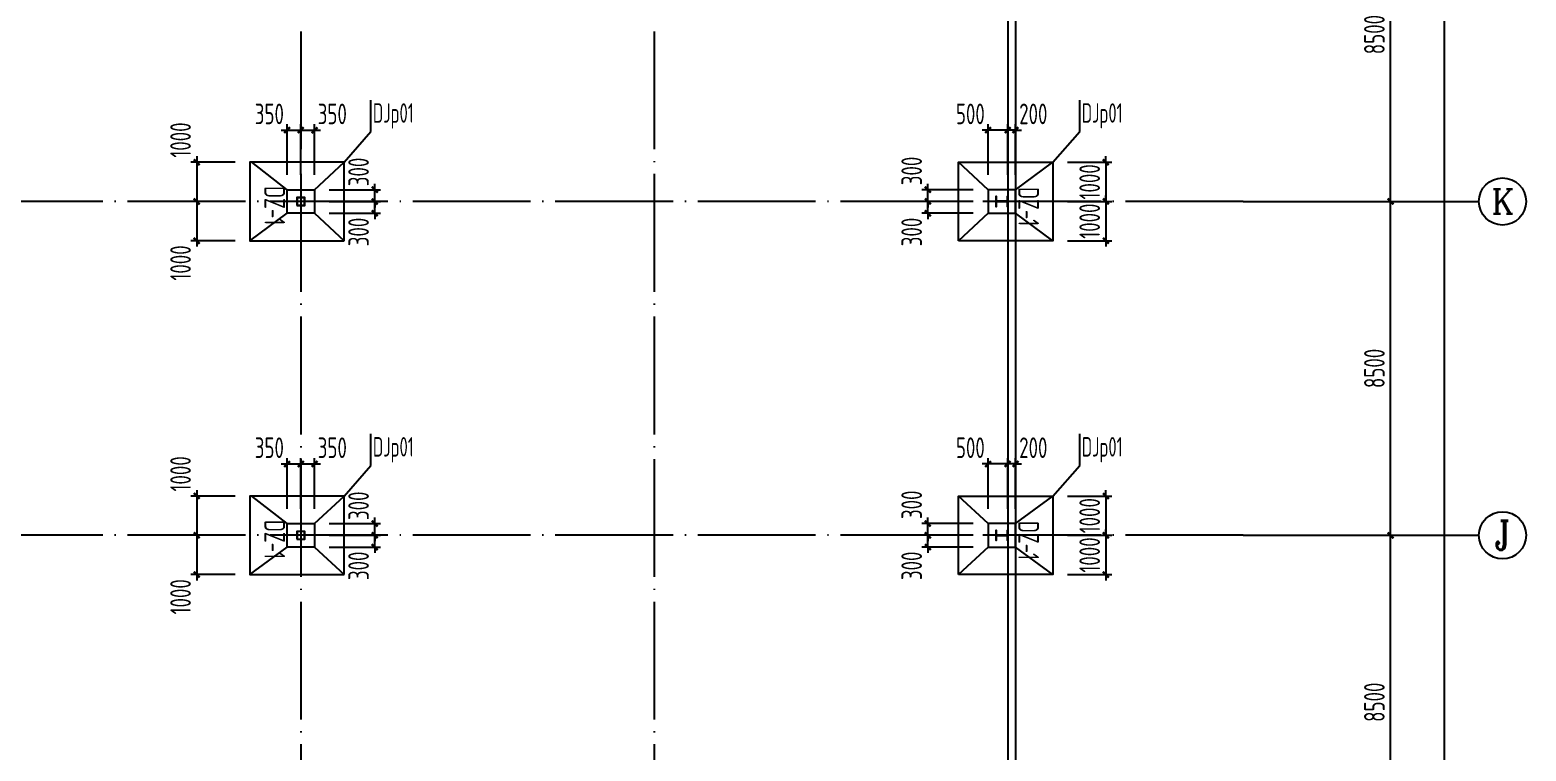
# Model space of a CAD drawing. Extents: x 753177 to 2169292, y -530934 to -273477.
# Drawn here: x 991895 to 1029993, y -423870 to -405508 of the extents above; entities that cross this region are included whole.
import ezdxf
from ezdxf.enums import TextEntityAlignment as Align

# ---------------------------------------------------------------- set-up
doc = ezdxf.new("R2010")
doc.units = 0
doc.header["$LTSCALE"] = 1500
doc.header["$MEASUREMENT"] = 0
doc.linetypes.add('DOTE', pattern=[2.42, 2, -0.2, 0.02, -0.2])
doc.layers.get('Defpoints').update_dxf_attribs({"color": 252})
for name, color, linetype in [('AXIS', 3, 'Continuous'), ('AXIS_TEXT', 7, 'Continuous'), ('BASE', 7, 'Continuous'), ('BASE_DIM', 3, 'Continuous'), ('BASE_NUM', 7, 'Continuous'), ('DIM', 3, 'Continuous'), ('M_Prof', 2, 'Continuous'), ('TEXT', 7, 'Continuous'), ('梁__实线', 140, 'Continuous')]:
    doc.layers.add(name, color=color, linetype=linetype)
doc.styles.add('_TCH_AXIS', font='COMPLEX', dxfattribs={"bigfont": 'GBCBIG'})
doc.styles.add('COMPLEX', font='COMPLEX')
doc.styles.add('H360', font='Tssdeng.shx', dxfattribs={"width": 0.65, "height": 360, "bigfont": 'tssdchn.shx'})
doc.styles.add('TSSD_Dimension', font='Tssdeng.shx', dxfattribs={"width": 0.7, "bigfont": 'hztxt.shx'})
doc.styles.add('TSSD_Label', font='Tssdeng.shx', dxfattribs={"width": 0.7, "bigfont": 'hztxt.shx'})
doc.dimstyles.new('TSSD_150_150', dxfattribs={"dimtxt": 525, "dimasz": 150, "dimexe": 150, "dimexo": 375, "dimgap": 150, "dimtad": 1, "dimdec": 0, "dimzin": 0, "dimdsep": 46, "dimtxsty": 'TSSD_Dimension', "dimblk": 'ARCHTICK', "dimblk1": 'ARCHTICK', "dimblk2": 'ARCHTICK', "dimcen": 0, "dimdle": 150, "dimclrt": 7, "dimadec": 0, "dimazin": 0, "dimtfac": 1, "dimtdec": 0, "dimtix": 1, "dimtmove": 2, "dimatfit": 3, "dimfxl": 0, "dimtolj": 1, "dimtzin": 0, "dimarcsym": 0})

# ---------------------------------------------------------------- blocks, each defined once
blk = doc.blocks.new('_ArchTick')
at = {"color": 0, "linetype": 'ByBlock', "const_width": 0.4}
blk.add_lwpolyline([(-0.5, -0.5), (0.5, 0.5)], dxfattribs=at)
blk = doc.blocks.new('*D42')
at = {"layer": 'AXIS', "color": 0, "lineweight": -2, "transparency": 16777216}
for p, q in [((639125, 117720), (639125, 126520)), ((635750, 126370), (639275, 126370)), ((635750, 117870), (639275, 117870))]:
    blk.add_line(p, q, dxfattribs=at)
at = {"layer": 'Defpoints', "color": 0, "transparency": 16777216}
for p in [(635375, 126370), (639125, 126370), (635375, 117870)]:
    blk.add_point(p, dxfattribs=at)
at = {"layer": 'AXIS', "color": 0, "lineweight": -2, "transparency": 16777216, "xscale": 150, "yscale": 150, "zscale": 150}
for p, rotation in [((639125, 126370), 90), ((639125, 117870), 270)]:
    blk.add_blockref('_ArchTick', p, dxfattribs=dict(at, rotation=rotation))
at = {"layer": 'AXIS', "color": 7, "transparency": 16777216, "insert": (638713, 122120), "char_height": 525, "attachment_point": 5, "rotation": 90, "style": 'TSSD_Dimension'}
blk.add_mtext('\\A1;8500', dxfattribs=at)
blk = doc.blocks.new('*D43')
at = {"layer": 'AXIS', "color": 0, "lineweight": -2, "transparency": 16777216}
for p, q in [((635750, 134870), (639275, 134870)), ((639125, 126220), (639125, 135020)), ((635750, 126370), (639275, 126370))]:
    blk.add_line(p, q, dxfattribs=at)
at = {"layer": 'Defpoints', "color": 0, "transparency": 16777216}
for p in [(635375, 134870), (639125, 134870), (635375, 126370)]:
    blk.add_point(p, dxfattribs=at)
at = {"layer": 'AXIS', "color": 0, "lineweight": -2, "transparency": 16777216, "xscale": 150, "yscale": 150, "zscale": 150}
for p, rotation in [((639125, 134870), 90), ((639125, 126370), 270)]:
    blk.add_blockref('_ArchTick', p, dxfattribs=dict(at, rotation=rotation))
at = {"layer": 'AXIS', "color": 7, "transparency": 16777216, "insert": (638713, 130620), "char_height": 525, "attachment_point": 5, "rotation": 90, "style": 'TSSD_Dimension'}
blk.add_mtext('\\A1;8500', dxfattribs=at)
blk = doc.blocks.new('*D44')
at = {"layer": 'AXIS', "color": 0, "lineweight": -2, "transparency": 16777216}
for p, q in [((635750, 143370), (639275, 143370)), ((639125, 134720), (639125, 143520)), ((635750, 134870), (639275, 134870))]:
    blk.add_line(p, q, dxfattribs=at)
at = {"layer": 'Defpoints', "color": 0, "transparency": 16777216}
for p in [(635375, 143370), (639125, 143370), (635375, 134870)]:
    blk.add_point(p, dxfattribs=at)
at = {"layer": 'AXIS', "color": 0, "lineweight": -2, "transparency": 16777216, "xscale": 150, "yscale": 150, "zscale": 150}
for p, rotation in [((639125, 143370), 90), ((639125, 134870), 270)]:
    blk.add_blockref('_ArchTick', p, dxfattribs=dict(at, rotation=rotation))
at = {"layer": 'AXIS', "color": 7, "transparency": 16777216, "insert": (638713, 139120), "char_height": 525, "attachment_point": 5, "rotation": 90, "style": 'TSSD_Dimension'}
blk.add_mtext('\\A1;8500', dxfattribs=at)
blk = doc.blocks.new('_AXISO')
blk.add_circle((0, 0), 0.5)
at = {"layer": 'AXIS_TEXT', "style": 'COMPLEX', "width": 1.041667}
blk.add_attdef('A', text='', height=0.56, dxfattribs=at).set_placement((-0.25, -0.28), (0.25, -0.28), align=Align.FIT)
blk = doc.blocks.new('*D68')
at = {"layer": 'Defpoints', "color": 0, "transparency": 16777216}
for p in [(634228, 168870), (640501, 168870), (634228, 58370)]:
    blk.add_point(p, dxfattribs=at)
at = {"layer": 'DIM', "color": 0, "lineweight": -2, "transparency": 16777216}
for p, q in [((634603, 168870), (640651, 168870)), ((640501, 58220), (640501, 169020)), ((634603, 58370), (640651, 58370))]:
    blk.add_line(p, q, dxfattribs=at)
at = {"layer": 'DIM', "color": 0, "lineweight": -2, "transparency": 16777216, "xscale": 150, "yscale": 150, "zscale": 150}
for p, rotation in [((640501, 168870), 90), ((640501, 58370), 270)]:
    blk.add_blockref('_ArchTick', p, dxfattribs=dict(at, rotation=rotation))
at = {"layer": 'DIM', "color": 7, "transparency": 16777216, "insert": (640088, 113620), "char_height": 525, "attachment_point": 5, "rotation": 90, "style": 'TSSD_Dimension'}
blk.add_mtext('\\A1;110500', dxfattribs=at)
blk = doc.blocks.new('A$C01EB0BB3')
at = {"layer": 'M_Prof'}
for points in [[(17900, 76400), (18100, 76400), (18100, 76600), (17900, 76600)], [(17906, 76406), (18094, 76406), (18094, 76594), (17906, 76594)], [(36000, 76375), (36000, 76625), (35988, 76625), (35988, 76504), (35712, 76504), (35712, 76625), (35700, 76625), (35700, 76375), (35712, 76375), (35712, 76496), (35988, 76496), (35988, 76375)], [(17900, 67900), (18100, 67900), (18100, 68100), (17900, 68100)], [(17906, 67906), (18094, 67906), (18094, 68094), (17906, 68094)], [(36000, 67875), (36000, 68125), (35988, 68125), (35988, 68004), (35712, 68004), (35712, 68125), (35700, 68125), (35700, 67875), (35712, 67875), (35712, 67996), (35988, 67996), (35988, 67875)]]:
    blk.add_lwpolyline(points, close=True, dxfattribs=at)
blk = doc.blocks.new('*D152')
at = {"layer": 'BASE_DIM', "color": 0, "lineweight": -2, "transparency": 16777216}
for p, q in [((1019293, -408876), (1019293, -408726)), ((1018318, -408876), (1019443, -408876)), ((1019293, -408876), (1019293, -409876)), ((1018318, -409876), (1019443, -409876)), ((1019293, -409876), (1019293, -410026))]:
    blk.add_line(p, q, dxfattribs=at)
at = {"layer": 'Defpoints', "color": 0, "transparency": 16777216}
for p in [(1017943, -408876), (1017943, -409876), (1019293, -409876)]:
    blk.add_point(p, dxfattribs=at)
at = {"layer": 'BASE_DIM', "color": 0, "lineweight": -2, "transparency": 16777216, "xscale": 150, "yscale": 150, "zscale": 150}
for p, rotation in [((1019293, -408876), 270), ((1019293, -409876), 90)]:
    blk.add_blockref('_ArchTick', p, dxfattribs=dict(at, rotation=rotation))
at = {"layer": 'BASE_DIM', "color": 7, "transparency": 16777216, "insert": (1018881, -409376), "char_height": 525, "attachment_point": 5, "rotation": 90, "style": 'TSSD_Dimension'}
blk.add_mtext('\\A1;1000', dxfattribs=at)
blk = doc.blocks.new('*D153')
at = {"layer": 'BASE_DIM', "color": 0, "lineweight": -2, "transparency": 16777216}
for p, q in [((1018318, -409876), (1019443, -409876)), ((1019293, -409876), (1019293, -409726)), ((1019293, -409876), (1019293, -410876)), ((1018318, -410876), (1019443, -410876)), ((1019293, -410876), (1019293, -411026))]:
    blk.add_line(p, q, dxfattribs=at)
at = {"layer": 'Defpoints', "color": 0, "transparency": 16777216}
for p in [(1017943, -409876), (1017943, -410876), (1019293, -410876)]:
    blk.add_point(p, dxfattribs=at)
at = {"layer": 'BASE_DIM', "color": 0, "lineweight": -2, "transparency": 16777216, "xscale": 150, "yscale": 150, "zscale": 150}
for p, rotation in [((1019293, -409876), 270), ((1019293, -410876), 90)]:
    blk.add_blockref('_ArchTick', p, dxfattribs=dict(at, rotation=rotation))
at = {"layer": 'BASE_DIM', "color": 7, "transparency": 16777216, "insert": (1018881, -410376), "char_height": 525, "attachment_point": 5, "rotation": 90, "style": 'TSSD_Dimension'}
blk.add_mtext('\\A1;1000', dxfattribs=at)
blk = doc.blocks.new('*D154')
at = {"layer": 'Defpoints', "color": 0, "transparency": 16777216}
for p in [(1016793, -408059), (1016793, -409576), (1016993, -409576)]:
    blk.add_point(p, dxfattribs=at)
at = {"layer": 'DIM', "color": 0, "lineweight": -2, "transparency": 16777216}
for p, q in [((1016793, -409201), (1016793, -407909)), ((1016993, -409201), (1016993, -407909)), ((1016793, -408059), (1016643, -408059)), ((1016993, -408059), (1016793, -408059)), ((1016993, -408059), (1017143, -408059))]:
    blk.add_line(p, q, dxfattribs=at)
at = {"layer": 'DIM', "color": 0, "lineweight": -2, "transparency": 16777216, "xscale": 150, "yscale": 150, "zscale": 150}
blk.add_blockref('_ArchTick', (1016793, -408059), dxfattribs=at)
at = {"layer": 'DIM', "color": 0, "lineweight": -2, "transparency": 16777216, "xscale": 150, "yscale": 150, "zscale": 150, "rotation": 180}
blk.add_blockref('_ArchTick', (1016993, -408059), dxfattribs=at)
at = {"layer": 'DIM', "color": 7, "transparency": 16777216, "insert": (1017445, -407646), "char_height": 525, "attachment_point": 5, "style": 'TSSD_Dimension'}
blk.add_mtext('\\A1;200', dxfattribs=at)
blk = doc.blocks.new('*D155')
at = {"layer": 'Defpoints', "color": 0, "transparency": 16777216}
for p in [(1016293, -408059), (1016293, -409576), (1016793, -409576)]:
    blk.add_point(p, dxfattribs=at)
at = {"layer": 'DIM', "color": 0, "lineweight": -2, "transparency": 16777216}
for p, q in [((1016293, -409201), (1016293, -407909)), ((1016793, -409201), (1016793, -407909)), ((1016943, -408059), (1016143, -408059))]:
    blk.add_line(p, q, dxfattribs=at)
at = {"layer": 'DIM', "color": 0, "lineweight": -2, "transparency": 16777216, "xscale": 150, "yscale": 150, "zscale": 150, "rotation": 180}
blk.add_blockref('_ArchTick', (1016293, -408059), dxfattribs=at)
at = {"layer": 'DIM', "color": 0, "lineweight": -2, "transparency": 16777216, "xscale": 150, "yscale": 150, "zscale": 150}
blk.add_blockref('_ArchTick', (1016793, -408059), dxfattribs=at)
at = {"layer": 'DIM', "color": 7, "transparency": 16777216, "insert": (1015842, -407646), "char_height": 525, "attachment_point": 5, "style": 'TSSD_Dimension'}
blk.add_mtext('\\A1;500', dxfattribs=at)
blk = doc.blocks.new('*D156')
at = {"layer": 'Defpoints', "color": 0, "transparency": 16777216}
for p in [(1014760, -409876), (1016293, -409876), (1016293, -410176)]:
    blk.add_point(p, dxfattribs=at)
at = {"layer": 'DIM', "color": 0, "lineweight": -2, "transparency": 16777216}
for p, q in [((1015918, -409876), (1014610, -409876)), ((1014760, -409876), (1014760, -409726)), ((1014760, -410176), (1014760, -409876)), ((1015918, -410176), (1014610, -410176)), ((1014760, -410176), (1014760, -410326))]:
    blk.add_line(p, q, dxfattribs=at)
at = {"layer": 'DIM', "color": 0, "lineweight": -2, "transparency": 16777216, "xscale": 150, "yscale": 150, "zscale": 150}
for p, rotation in [((1014760, -409876), 270), ((1014760, -410176), 90)]:
    blk.add_blockref('_ArchTick', p, dxfattribs=dict(at, rotation=rotation))
at = {"layer": 'DIM', "color": 7, "transparency": 16777216, "insert": (1014348, -410653), "char_height": 525, "attachment_point": 5, "rotation": 90, "style": 'TSSD_Dimension'}
blk.add_mtext('\\A1;300', dxfattribs=at)
blk = doc.blocks.new('*D157')
at = {"layer": 'Defpoints', "color": 0, "transparency": 16777216}
for p in [(1014760, -409576), (1016293, -409576), (1016293, -409876)]:
    blk.add_point(p, dxfattribs=at)
at = {"layer": 'DIM', "color": 0, "lineweight": -2, "transparency": 16777216}
for p, q in [((1014760, -409576), (1014760, -409426)), ((1015918, -409576), (1014610, -409576)), ((1015918, -409876), (1014610, -409876)), ((1014760, -409876), (1014760, -409576)), ((1014760, -409876), (1014760, -410026))]:
    blk.add_line(p, q, dxfattribs=at)
at = {"layer": 'DIM', "color": 0, "lineweight": -2, "transparency": 16777216, "xscale": 150, "yscale": 150, "zscale": 150}
for p, rotation in [((1014760, -409576), 270), ((1014760, -409876), 90)]:
    blk.add_blockref('_ArchTick', p, dxfattribs=dict(at, rotation=rotation))
at = {"layer": 'DIM', "color": 7, "transparency": 16777216, "insert": (1014348, -409099), "char_height": 525, "attachment_point": 5, "rotation": 90, "style": 'TSSD_Dimension'}
blk.add_mtext('\\A1;300', dxfattribs=at)
blk = doc.blocks.new('*D164')
at = {"layer": 'BASE_DIM', "color": 0, "lineweight": -2, "transparency": 16777216}
for p, q in [((1018318, -417376), (1019443, -417376)), ((1019293, -417376), (1019293, -417226)), ((1019293, -417376), (1019293, -418376)), ((1018318, -418376), (1019443, -418376)), ((1019293, -418376), (1019293, -418526))]:
    blk.add_line(p, q, dxfattribs=at)
at = {"layer": 'Defpoints', "color": 0, "transparency": 16777216}
for p in [(1017943, -417376), (1017943, -418376), (1019293, -418376)]:
    blk.add_point(p, dxfattribs=at)
at = {"layer": 'BASE_DIM', "color": 0, "lineweight": -2, "transparency": 16777216, "xscale": 150, "yscale": 150, "zscale": 150}
for p, rotation in [((1019293, -417376), 270), ((1019293, -418376), 90)]:
    blk.add_blockref('_ArchTick', p, dxfattribs=dict(at, rotation=rotation))
at = {"layer": 'BASE_DIM', "color": 7, "transparency": 16777216, "insert": (1018881, -417876), "char_height": 525, "attachment_point": 5, "rotation": 90, "style": 'TSSD_Dimension'}
blk.add_mtext('\\A1;1000', dxfattribs=at)
blk = doc.blocks.new('*D165')
at = {"layer": 'BASE_DIM', "color": 0, "lineweight": -2, "transparency": 16777216}
for p, q in [((1019293, -418376), (1019293, -418226)), ((1018318, -418376), (1019443, -418376)), ((1019293, -418376), (1019293, -419376)), ((1018318, -419376), (1019443, -419376)), ((1019293, -419376), (1019293, -419526))]:
    blk.add_line(p, q, dxfattribs=at)
at = {"layer": 'Defpoints', "color": 0, "transparency": 16777216}
for p in [(1017943, -418376), (1017943, -419376), (1019293, -419376)]:
    blk.add_point(p, dxfattribs=at)
at = {"layer": 'BASE_DIM', "color": 0, "lineweight": -2, "transparency": 16777216, "xscale": 150, "yscale": 150, "zscale": 150}
for p, rotation in [((1019293, -418376), 270), ((1019293, -419376), 90)]:
    blk.add_blockref('_ArchTick', p, dxfattribs=dict(at, rotation=rotation))
at = {"layer": 'BASE_DIM', "color": 7, "transparency": 16777216, "insert": (1018881, -418876), "char_height": 525, "attachment_point": 5, "rotation": 90, "style": 'TSSD_Dimension'}
blk.add_mtext('\\A1;1000', dxfattribs=at)
blk = doc.blocks.new('*D166')
at = {"layer": 'Defpoints', "color": 0, "transparency": 16777216}
for p in [(1016793, -416559), (1016793, -418076), (1016993, -418076)]:
    blk.add_point(p, dxfattribs=at)
at = {"layer": 'DIM', "color": 0, "lineweight": -2, "transparency": 16777216}
for p, q in [((1016793, -417701), (1016793, -416409)), ((1016993, -417701), (1016993, -416409)), ((1016793, -416559), (1016643, -416559)), ((1016993, -416559), (1016793, -416559)), ((1016993, -416559), (1017143, -416559))]:
    blk.add_line(p, q, dxfattribs=at)
at = {"layer": 'DIM', "color": 0, "lineweight": -2, "transparency": 16777216, "xscale": 150, "yscale": 150, "zscale": 150}
blk.add_blockref('_ArchTick', (1016793, -416559), dxfattribs=at)
at = {"layer": 'DIM', "color": 0, "lineweight": -2, "transparency": 16777216, "xscale": 150, "yscale": 150, "zscale": 150, "rotation": 180}
blk.add_blockref('_ArchTick', (1016993, -416559), dxfattribs=at)
at = {"layer": 'DIM', "color": 7, "transparency": 16777216, "insert": (1017445, -416146), "char_height": 525, "attachment_point": 5, "style": 'TSSD_Dimension'}
blk.add_mtext('\\A1;200', dxfattribs=at)
blk = doc.blocks.new('*D167')
at = {"layer": 'Defpoints', "color": 0, "transparency": 16777216}
for p in [(1016293, -416559), (1016293, -418076), (1016793, -418076)]:
    blk.add_point(p, dxfattribs=at)
at = {"layer": 'DIM', "color": 0, "lineweight": -2, "transparency": 16777216}
for p, q in [((1016293, -417701), (1016293, -416409)), ((1016793, -417701), (1016793, -416409)), ((1016943, -416559), (1016143, -416559))]:
    blk.add_line(p, q, dxfattribs=at)
at = {"layer": 'DIM', "color": 0, "lineweight": -2, "transparency": 16777216, "xscale": 150, "yscale": 150, "zscale": 150, "rotation": 180}
blk.add_blockref('_ArchTick', (1016293, -416559), dxfattribs=at)
at = {"layer": 'DIM', "color": 0, "lineweight": -2, "transparency": 16777216, "xscale": 150, "yscale": 150, "zscale": 150}
blk.add_blockref('_ArchTick', (1016793, -416559), dxfattribs=at)
at = {"layer": 'DIM', "color": 7, "transparency": 16777216, "insert": (1015842, -416146), "char_height": 525, "attachment_point": 5, "style": 'TSSD_Dimension'}
blk.add_mtext('\\A1;500', dxfattribs=at)
blk = doc.blocks.new('*D168')
at = {"layer": 'Defpoints', "color": 0, "transparency": 16777216}
for p in [(1014760, -418376), (1016293, -418376), (1016293, -418676)]:
    blk.add_point(p, dxfattribs=at)
at = {"layer": 'DIM', "color": 0, "lineweight": -2, "transparency": 16777216}
for p, q in [((1014760, -418376), (1014760, -418226)), ((1015918, -418376), (1014610, -418376)), ((1015918, -418676), (1014610, -418676)), ((1014760, -418676), (1014760, -418376)), ((1014760, -418676), (1014760, -418826))]:
    blk.add_line(p, q, dxfattribs=at)
at = {"layer": 'DIM', "color": 0, "lineweight": -2, "transparency": 16777216, "xscale": 150, "yscale": 150, "zscale": 150}
for p, rotation in [((1014760, -418376), 270), ((1014760, -418676), 90)]:
    blk.add_blockref('_ArchTick', p, dxfattribs=dict(at, rotation=rotation))
at = {"layer": 'DIM', "color": 7, "transparency": 16777216, "insert": (1014348, -419153), "char_height": 525, "attachment_point": 5, "rotation": 90, "style": 'TSSD_Dimension'}
blk.add_mtext('\\A1;300', dxfattribs=at)
blk = doc.blocks.new('*D169')
at = {"layer": 'Defpoints', "color": 0, "transparency": 16777216}
for p in [(1014760, -418076), (1016293, -418076), (1016293, -418376)]:
    blk.add_point(p, dxfattribs=at)
at = {"layer": 'DIM', "color": 0, "lineweight": -2, "transparency": 16777216}
for p, q in [((1014760, -418076), (1014760, -417926)), ((1015918, -418076), (1014610, -418076)), ((1014760, -418376), (1014760, -418076)), ((1015918, -418376), (1014610, -418376)), ((1014760, -418376), (1014760, -418526))]:
    blk.add_line(p, q, dxfattribs=at)
at = {"layer": 'DIM', "color": 0, "lineweight": -2, "transparency": 16777216, "xscale": 150, "yscale": 150, "zscale": 150}
for p, rotation in [((1014760, -418076), 270), ((1014760, -418376), 90)]:
    blk.add_blockref('_ArchTick', p, dxfattribs=dict(at, rotation=rotation))
at = {"layer": 'DIM', "color": 7, "transparency": 16777216, "insert": (1014348, -417599), "char_height": 525, "attachment_point": 5, "rotation": 90, "style": 'TSSD_Dimension'}
blk.add_mtext('\\A1;300', dxfattribs=at)
blk = doc.blocks.new('*D369')
at = {"layer": 'BASE_DIM', "color": 0, "lineweight": -2, "transparency": 16777216}
for p, q in [((997118, -417376), (995993, -417376)), ((996143, -417226), (996143, -418526)), ((997118, -418376), (995993, -418376))]:
    blk.add_line(p, q, dxfattribs=at)
at = {"layer": 'Defpoints', "color": 0, "transparency": 16777216}
for p in [(997493, -417376), (996143, -418376), (997493, -418376)]:
    blk.add_point(p, dxfattribs=at)
at = {"layer": 'BASE_DIM', "color": 0, "lineweight": -2, "transparency": 16777216, "xscale": 150, "yscale": 150, "zscale": 150}
for p, rotation in [((996143, -417376), 90), ((996143, -418376), 270)]:
    blk.add_blockref('_ArchTick', p, dxfattribs=dict(at, rotation=rotation))
at = {"layer": 'BASE_DIM', "color": 7, "transparency": 16777216, "insert": (995731, -416811), "char_height": 525, "attachment_point": 5, "rotation": 90, "style": 'TSSD_Dimension'}
blk.add_mtext('\\A1;1000', dxfattribs=at)
blk = doc.blocks.new('*D370')
at = {"layer": 'BASE_DIM', "color": 0, "lineweight": -2, "transparency": 16777216}
for p, q in [((996143, -418226), (996143, -419526)), ((997118, -418376), (995993, -418376)), ((997118, -419376), (995993, -419376))]:
    blk.add_line(p, q, dxfattribs=at)
at = {"layer": 'Defpoints', "color": 0, "transparency": 16777216}
for p in [(997493, -418376), (996143, -419376), (997493, -419376)]:
    blk.add_point(p, dxfattribs=at)
at = {"layer": 'BASE_DIM', "color": 0, "lineweight": -2, "transparency": 16777216, "xscale": 150, "yscale": 150, "zscale": 150}
for p, rotation in [((996143, -418376), 90), ((996143, -419376), 270)]:
    blk.add_blockref('_ArchTick', p, dxfattribs=dict(at, rotation=rotation))
at = {"layer": 'BASE_DIM', "color": 7, "transparency": 16777216, "insert": (995731, -419941), "char_height": 525, "attachment_point": 5, "rotation": 90, "style": 'TSSD_Dimension'}
blk.add_mtext('\\A1;1000', dxfattribs=at)
blk = doc.blocks.new('*D371')
at = {"layer": 'Defpoints', "color": 0, "transparency": 16777216}
for p in [(998793, -416559), (998443, -418076), (998793, -418076)]:
    blk.add_point(p, dxfattribs=at)
at = {"layer": 'DIM', "color": 0, "lineweight": -2, "transparency": 16777216}
for p, q in [((998443, -417701), (998443, -416409)), ((998793, -417701), (998793, -416409)), ((998293, -416559), (998943, -416559))]:
    blk.add_line(p, q, dxfattribs=at)
at = {"layer": 'DIM', "color": 0, "lineweight": -2, "transparency": 16777216, "xscale": 150, "yscale": 150, "zscale": 150, "rotation": 180}
blk.add_blockref('_ArchTick', (998443, -416559), dxfattribs=at)
at = {"layer": 'DIM', "color": 0, "lineweight": -2, "transparency": 16777216, "xscale": 150, "yscale": 150, "zscale": 150}
blk.add_blockref('_ArchTick', (998793, -416559), dxfattribs=at)
at = {"layer": 'DIM', "color": 7, "transparency": 16777216, "insert": (997992, -416146), "char_height": 525, "attachment_point": 5, "style": 'TSSD_Dimension'}
blk.add_mtext('\\A1;350', dxfattribs=at)
blk = doc.blocks.new('*D372')
at = {"layer": 'Defpoints', "color": 0, "transparency": 16777216}
for p in [(999143, -416559), (998793, -418076), (999143, -418076)]:
    blk.add_point(p, dxfattribs=at)
at = {"layer": 'DIM', "color": 0, "lineweight": -2, "transparency": 16777216}
for p, q in [((998793, -417701), (998793, -416409)), ((999143, -417701), (999143, -416409)), ((998643, -416559), (999293, -416559))]:
    blk.add_line(p, q, dxfattribs=at)
at = {"layer": 'DIM', "color": 0, "lineweight": -2, "transparency": 16777216, "xscale": 150, "yscale": 150, "zscale": 150, "rotation": 180}
blk.add_blockref('_ArchTick', (998793, -416559), dxfattribs=at)
at = {"layer": 'DIM', "color": 0, "lineweight": -2, "transparency": 16777216, "xscale": 150, "yscale": 150, "zscale": 150}
blk.add_blockref('_ArchTick', (999143, -416559), dxfattribs=at)
at = {"layer": 'DIM', "color": 7, "transparency": 16777216, "insert": (999595, -416146), "char_height": 525, "attachment_point": 5, "style": 'TSSD_Dimension'}
blk.add_mtext('\\A1;350', dxfattribs=at)
blk = doc.blocks.new('*D373')
at = {"layer": 'Defpoints', "color": 0, "transparency": 16777216}
for p in [(999143, -418376), (999143, -418676), (1000676, -418376)]:
    blk.add_point(p, dxfattribs=at)
at = {"layer": 'DIM', "color": 0, "lineweight": -2, "transparency": 16777216}
for p, q in [((1000676, -418376), (1000676, -418226)), ((999518, -418376), (1000826, -418376)), ((999518, -418676), (1000826, -418676)), ((1000676, -418676), (1000676, -418376)), ((1000676, -418676), (1000676, -418826))]:
    blk.add_line(p, q, dxfattribs=at)
at = {"layer": 'DIM', "color": 0, "lineweight": -2, "transparency": 16777216, "xscale": 150, "yscale": 150, "zscale": 150}
for p, rotation in [((1000676, -418376), 270), ((1000676, -418676), 90)]:
    blk.add_blockref('_ArchTick', p, dxfattribs=dict(at, rotation=rotation))
at = {"layer": 'DIM', "color": 7, "transparency": 16777216, "insert": (1000264, -419153), "char_height": 525, "attachment_point": 5, "rotation": 90, "style": 'TSSD_Dimension'}
blk.add_mtext('\\A1;300', dxfattribs=at)
blk = doc.blocks.new('*D374')
at = {"layer": 'Defpoints', "color": 0, "transparency": 16777216}
for p in [(999143, -418076), (1000676, -418076), (999143, -418376)]:
    blk.add_point(p, dxfattribs=at)
at = {"layer": 'DIM', "color": 0, "lineweight": -2, "transparency": 16777216}
for p, q in [((1000676, -418076), (1000676, -417926)), ((999518, -418076), (1000826, -418076)), ((1000676, -418376), (1000676, -418076)), ((999518, -418376), (1000826, -418376)), ((1000676, -418376), (1000676, -418526))]:
    blk.add_line(p, q, dxfattribs=at)
at = {"layer": 'DIM', "color": 0, "lineweight": -2, "transparency": 16777216, "xscale": 150, "yscale": 150, "zscale": 150}
for p, rotation in [((1000676, -418076), 270), ((1000676, -418376), 90)]:
    blk.add_blockref('_ArchTick', p, dxfattribs=dict(at, rotation=rotation))
at = {"layer": 'DIM', "color": 7, "transparency": 16777216, "insert": (1000264, -417624), "char_height": 525, "attachment_point": 5, "rotation": 90, "style": 'TSSD_Dimension'}
blk.add_mtext('\\A1;300', dxfattribs=at)
blk = doc.blocks.new('*D375')
at = {"layer": 'BASE_DIM', "color": 0, "lineweight": -2, "transparency": 16777216}
for p, q in [((996143, -408726), (996143, -410026)), ((997118, -408876), (995993, -408876)), ((997118, -409876), (995993, -409876))]:
    blk.add_line(p, q, dxfattribs=at)
at = {"layer": 'Defpoints', "color": 0, "transparency": 16777216}
for p in [(997493, -408876), (996143, -409876), (997493, -409876)]:
    blk.add_point(p, dxfattribs=at)
at = {"layer": 'BASE_DIM', "color": 0, "lineweight": -2, "transparency": 16777216, "xscale": 150, "yscale": 150, "zscale": 150}
for p, rotation in [((996143, -408876), 90), ((996143, -409876), 270)]:
    blk.add_blockref('_ArchTick', p, dxfattribs=dict(at, rotation=rotation))
at = {"layer": 'BASE_DIM', "color": 7, "transparency": 16777216, "insert": (995731, -408311), "char_height": 525, "attachment_point": 5, "rotation": 90, "style": 'TSSD_Dimension'}
blk.add_mtext('\\A1;1000', dxfattribs=at)
blk = doc.blocks.new('*D376')
at = {"layer": 'BASE_DIM', "color": 0, "lineweight": -2, "transparency": 16777216}
for p, q in [((997118, -409876), (995993, -409876)), ((996143, -409726), (996143, -411026)), ((997118, -410876), (995993, -410876))]:
    blk.add_line(p, q, dxfattribs=at)
at = {"layer": 'Defpoints', "color": 0, "transparency": 16777216}
for p in [(997493, -409876), (996143, -410876), (997493, -410876)]:
    blk.add_point(p, dxfattribs=at)
at = {"layer": 'BASE_DIM', "color": 0, "lineweight": -2, "transparency": 16777216, "xscale": 150, "yscale": 150, "zscale": 150}
for p, rotation in [((996143, -409876), 90), ((996143, -410876), 270)]:
    blk.add_blockref('_ArchTick', p, dxfattribs=dict(at, rotation=rotation))
at = {"layer": 'BASE_DIM', "color": 7, "transparency": 16777216, "insert": (995731, -411441), "char_height": 525, "attachment_point": 5, "rotation": 90, "style": 'TSSD_Dimension'}
blk.add_mtext('\\A1;1000', dxfattribs=at)
blk = doc.blocks.new('*D377')
at = {"layer": 'Defpoints', "color": 0, "transparency": 16777216}
for p in [(998793, -408059), (998443, -409576), (998793, -409576)]:
    blk.add_point(p, dxfattribs=at)
at = {"layer": 'DIM', "color": 0, "lineweight": -2, "transparency": 16777216}
for p, q in [((998443, -409201), (998443, -407909)), ((998793, -409201), (998793, -407909)), ((998293, -408059), (998943, -408059))]:
    blk.add_line(p, q, dxfattribs=at)
at = {"layer": 'DIM', "color": 0, "lineweight": -2, "transparency": 16777216, "xscale": 150, "yscale": 150, "zscale": 150, "rotation": 180}
blk.add_blockref('_ArchTick', (998443, -408059), dxfattribs=at)
at = {"layer": 'DIM', "color": 0, "lineweight": -2, "transparency": 16777216, "xscale": 150, "yscale": 150, "zscale": 150}
blk.add_blockref('_ArchTick', (998793, -408059), dxfattribs=at)
at = {"layer": 'DIM', "color": 7, "transparency": 16777216, "insert": (997992, -407646), "char_height": 525, "attachment_point": 5, "style": 'TSSD_Dimension'}
blk.add_mtext('\\A1;350', dxfattribs=at)
blk = doc.blocks.new('*D378')
at = {"layer": 'Defpoints', "color": 0, "transparency": 16777216}
for p in [(999143, -408059), (998793, -409576), (999143, -409576)]:
    blk.add_point(p, dxfattribs=at)
at = {"layer": 'DIM', "color": 0, "lineweight": -2, "transparency": 16777216}
for p, q in [((998793, -409201), (998793, -407909)), ((999143, -409201), (999143, -407909)), ((998643, -408059), (999293, -408059))]:
    blk.add_line(p, q, dxfattribs=at)
at = {"layer": 'DIM', "color": 0, "lineweight": -2, "transparency": 16777216, "xscale": 150, "yscale": 150, "zscale": 150, "rotation": 180}
blk.add_blockref('_ArchTick', (998793, -408059), dxfattribs=at)
at = {"layer": 'DIM', "color": 0, "lineweight": -2, "transparency": 16777216, "xscale": 150, "yscale": 150, "zscale": 150}
blk.add_blockref('_ArchTick', (999143, -408059), dxfattribs=at)
at = {"layer": 'DIM', "color": 7, "transparency": 16777216, "insert": (999595, -407646), "char_height": 525, "attachment_point": 5, "style": 'TSSD_Dimension'}
blk.add_mtext('\\A1;350', dxfattribs=at)
blk = doc.blocks.new('*D379')
at = {"layer": 'Defpoints', "color": 0, "transparency": 16777216}
for p in [(999143, -409876), (1000676, -409876), (999143, -410176)]:
    blk.add_point(p, dxfattribs=at)
at = {"layer": 'DIM', "color": 0, "lineweight": -2, "transparency": 16777216}
for p, q in [((999518, -409876), (1000826, -409876)), ((1000676, -409876), (1000676, -409726)), ((1000676, -410176), (1000676, -409876)), ((999518, -410176), (1000826, -410176)), ((1000676, -410176), (1000676, -410326))]:
    blk.add_line(p, q, dxfattribs=at)
at = {"layer": 'DIM', "color": 0, "lineweight": -2, "transparency": 16777216, "xscale": 150, "yscale": 150, "zscale": 150}
for p, rotation in [((1000676, -409876), 270), ((1000676, -410176), 90)]:
    blk.add_blockref('_ArchTick', p, dxfattribs=dict(at, rotation=rotation))
at = {"layer": 'DIM', "color": 7, "transparency": 16777216, "insert": (1000264, -410653), "char_height": 525, "attachment_point": 5, "rotation": 90, "style": 'TSSD_Dimension'}
blk.add_mtext('\\A1;300', dxfattribs=at)
blk = doc.blocks.new('*D380')
at = {"layer": 'Defpoints', "color": 0, "transparency": 16777216}
for p in [(999143, -409576), (999143, -409876), (1000676, -409576)]:
    blk.add_point(p, dxfattribs=at)
at = {"layer": 'DIM', "color": 0, "lineweight": -2, "transparency": 16777216}
for p, q in [((1000676, -409576), (1000676, -409426)), ((999518, -409576), (1000826, -409576)), ((999518, -409876), (1000826, -409876)), ((1000676, -409876), (1000676, -409576)), ((1000676, -409876), (1000676, -410026))]:
    blk.add_line(p, q, dxfattribs=at)
at = {"layer": 'DIM', "color": 0, "lineweight": -2, "transparency": 16777216, "xscale": 150, "yscale": 150, "zscale": 150}
for p, rotation in [((1000676, -409576), 270), ((1000676, -409876), 90)]:
    blk.add_blockref('_ArchTick', p, dxfattribs=dict(at, rotation=rotation))
at = {"layer": 'DIM', "color": 7, "transparency": 16777216, "insert": (1000264, -409124), "char_height": 525, "attachment_point": 5, "rotation": 90, "style": 'TSSD_Dimension'}
blk.add_mtext('\\A1;300', dxfattribs=at)
blk = doc.blocks.new('A$C72AE6952')
at = {"layer": 'AXIS', "color": 252, "linetype": 'DOTE'}
for p, q in [((18000, 113500), (18000, -3000)), ((27000, 113500), (27000, -3000)), ((36000, 113500), (36000, -3000)), ((42000, 76500), (-6000, 76500)), ((42000, 68000), (-6000, 68000))]:
    blk.add_line(p, q, dxfattribs=at)
at = {"layer": 'AXIS'}
for p, q in [((42000, 76500), (48000, 76500)), ((42000, 68000), (48000, 68000))]:
    blk.add_line(p, q, dxfattribs=at)
ref = blk.add_blockref('_AXISO', (48600, 76500), dxfattribs=dict(at, xscale=1200, yscale=1200, zscale=1200))
ref.add_attrib('A', 'K', dxfattribs={"layer": 'AXIS_TEXT', "height": 622.9, "style": '_TCH_AXIS'}).set_placement((48318.2, 76188.6), (48881.8, 76188.6), align=Align.FIT)
ref = blk.add_blockref('_AXISO', (48600, 68000), dxfattribs=dict(at, xscale=1200, yscale=1200, zscale=1200))
ref.add_attrib('A', 'J', dxfattribs={"layer": 'AXIS_TEXT', "height": 744.1, "style": '_TCH_AXIS'}).set_placement((48405.1, 67628), (48794.9, 67628), align=Align.FIT)
for p1, p2, picture, middle in [((42000, 76500), (42000, 85000), '*D44', (45337.5, 80750)), ((42000, 68000), (42000, 76500), '*D43', (45337.5, 72250)), ((42000, 59500), (42000, 68000), '*D42', (45337.5, 63750))]:
    dim = blk.add_aligned_dim(p1=p1, p2=p2, distance=-3750, dimstyle='TSSD_150_150', dxfattribs=at)
    dim.commit()
    dim.dimension.update_dxf_attribs({"geometry": picture, "text_midpoint": middle, "insert": (-593375.3, -58370.2)})
at = {"layer": 'DIM'}
dim = blk.add_linear_dim(base=(47125.3, 110500), p1=(40852.4, 0), p2=(40852.4, 110500), angle=90, dimstyle='TSSD_150_150', dxfattribs=at)
dim.commit()
dim.dimension.update_dxf_attribs({"geometry": '*D68', "text_midpoint": (46712.8, 55250), "insert": (-593375.3, -58370.2)})

msp = doc.modelspace()

# ---------------------------------------------------------------- linework, layer by layer
at = {"linetype": 'ByBlock'}
for p, q in [((1000578.7, -408097.8), (1000578.7, -407293.7)), ((1018628.7, -408097.8), (1018628.7, -407293.7)), ((999893.2, -408876.1), (1000578.7, -408097.8)), ((1017943.2, -408876.1), (1018628.7, -408097.8)), ((1000578.7, -416597.8), (1000578.7, -415793.7)), ((1018628.7, -416597.8), (1018628.7, -415793.7)), ((999893.2, -417376.1), (1000578.7, -416597.8)), ((1017943.2, -417376.1), (1018628.7, -416597.8))]:
    msp.add_line(p, q, dxfattribs=at)
at = {"layer": 'BASE'}
for p, q in [((998443.2, -409576.1), (997543.2, -408876.1)), ((999143.2, -409576.1), (999893.2, -408876.1)), ((1016293.2, -409576.1), (1015543.2, -408876.1)), ((1016993.2, -409576.1), (1017943.2, -408876.1)), ((997493.2, -410876.1), (998443.2, -410176.1)), ((999143.2, -410176.1), (999893.2, -410876.1)), ((1016293.2, -410176.1), (1015543.2, -410876.1)), ((1017943.2, -410876.1), (1016993.2, -410176.1)), ((998443.2, -418076.1), (997543.2, -417376.1)), ((999143.2, -418076.1), (999893.2, -417376.1)), ((1016293.2, -418076.1), (1015543.2, -417376.1)), ((1016993.2, -418076.1), (1017943.2, -417376.1)), ((997493.2, -419376.1), (998443.2, -418676.1)), ((999143.2, -418676.1), (999893.2, -419376.1)), ((1016293.2, -418676.1), (1015543.2, -419376.1)), ((1017943.2, -419376.1), (1016993.2, -418676.1))]:
    msp.add_line(p, q, dxfattribs=at)
for points in [[(999893.2, -410876.1), (999893.2, -408876.1), (997493.2, -408876.1), (997493.2, -410876.1)], [(1015543.2, -410876.1), (1015543.2, -408876.1), (1017943.2, -408876.1), (1017943.2, -410876.1)], [(999143.2, -409576.1), (999143.2, -410176.1), (998443.2, -410176.1), (998443.2, -409576.1)], [(1016293.2, -409576.1), (1016293.2, -410176.1), (1016993.2, -410176.1), (1016993.2, -409576.1)], [(999893.2, -419376.1), (999893.2, -417376.1), (997493.2, -417376.1), (997493.2, -419376.1)], [(1015543.2, -419376.1), (1015543.2, -417376.1), (1017943.2, -417376.1), (1017943.2, -419376.1)], [(999143.2, -418076.1), (999143.2, -418676.1), (998443.2, -418676.1), (998443.2, -418076.1)], [(1016293.2, -418076.1), (1016293.2, -418676.1), (1016993.2, -418676.1), (1016993.2, -418076.1)]]:
    msp.add_lwpolyline(points, close=True, dxfattribs=at)
at = {"layer": 'DIM', "color": 0, "ltscale": 100}
for p, q in [((1000578.7, -408097.8), (1000578.7, -407293.7)), ((1018628.7, -408097.8), (1018628.7, -407293.7)), ((1000578.7, -416597.8), (1000578.7, -415793.7)), ((1018628.7, -416597.8), (1018628.7, -415793.7))]:
    msp.add_line(p, q, dxfattribs=at)
at = {"layer": '梁__实线'}
for points in [[(980593.2, -375676.1), (1016993.2, -375676.1), (1016993.2, -486576.1), (980593.2, -486576.1)], [(980793.2, -375876.1), (1016793.2, -375876.1), (1016793.2, -486376.1), (980793.2, -486376.1)]]:
    msp.add_lwpolyline(points, close=True, dxfattribs=at)

# ---------------------------------------------------------------- block references
for name in ['A$C72AE6952', 'A$C01EB0BB3']:
    msp.add_blockref(name, (980793.2, -486376.1))

# ---------------------------------------------------------------- texts
at = {"layer": 'BASE_NUM', "style": 'TSSD_Label', "width": 0.7}
for p in [(997867.3, -409485.4), (1017064.3, -409510.4), (997867.3, -417985.4), (1017064.3, -418010.4)]:
    msp.add_text('DZ-1', height=525, rotation=270, dxfattribs=at).set_placement(p)
at = {"layer": 'TEXT', "style": 'H360', "width": 0.65}
for p in [(1000628.4, -407870.2), (1018678.4, -407870.2), (1000628.4, -416370.2), (1018678.4, -416370.2)]:
    msp.add_text('DJp01', height=495, dxfattribs=at).set_placement(p)

# ---------------------------------------------------------------- dimensions: what is measured, and where the dimension line sits
at = {"layer": 'BASE_DIM'}
for base, p1, p2, picture, middle in [((996143.2, -409876.1), (997493.2, -408876.1), (997493.2, -409876.1), '*D375', (995730.7, -408311.4)), ((996143.2, -410876.1), (997493.2, -409876.1), (997493.2, -410876.1), '*D376', (995730.7, -411440.8)), ((996143.2, -418376.1), (997493.2, -417376.1), (997493.2, -418376.1), '*D369', (995730.7, -416811.4)), ((996143.2, -419376.1), (997493.2, -418376.1), (997493.2, -419376.1), '*D370', (995730.7, -419940.8))]:
    dim = msp.add_linear_dim(base=base, p1=p1, p2=p2, angle=270, dimstyle='TSSD_150_150', dxfattribs=at)
    dim.commit()
    dim.dimension.update_dxf_attribs({"geometry": picture, "text_midpoint": middle, "dimtype": 161})
for p1, p2, picture, middle in [((1017943.2, -408876.1), (1017943.2, -409876.1), '*D152', (1018880.7, -409376.1)), ((1017943.2, -409876.1), (1017943.2, -410876.1), '*D153', (1018880.7, -410376.1)), ((1017943.2, -417376.1), (1017943.2, -418376.1), '*D164', (1018880.7, -417876.1)), ((1017943.2, -418376.1), (1017943.2, -419376.1), '*D165', (1018880.7, -418876.1))]:
    dim = msp.add_aligned_dim(p1=p1, p2=p2, distance=1350, dimstyle='TSSD_150_150', dxfattribs=at)
    dim.commit()
    dim.dimension.update_dxf_attribs({"geometry": picture, "text_midpoint": middle})
at = {"layer": 'DIM'}
for base, p1, p2, picture, middle in [((998793.2, -408058.9), (998443.2, -409576.1), (998793.2, -409576.1), '*D377', (997991.6, -407646.4)), ((999143.2, -408058.9), (998793.2, -409576.1), (999143.2, -409576.1), '*D378', (999594.8, -407646.4)), ((998793.2, -416558.9), (998443.2, -418076.1), (998793.2, -418076.1), '*D371', (997991.6, -416146.4)), ((999143.2, -416558.9), (998793.2, -418076.1), (999143.2, -418076.1), '*D372', (999594.8, -416146.4))]:
    dim = msp.add_linear_dim(base=base, p1=p1, p2=p2, dimstyle='TSSD_150_150', dxfattribs=at)
    dim.commit()
    dim.dimension.update_dxf_attribs({"geometry": picture, "text_midpoint": middle, "dimtype": 160})
for base, p1, p2, angle, picture, middle in [((1016293.2, -408058.9), (1016793.2, -409576.1), (1016293.2, -409576.1), 180, '*D155', (1015841.6, -407646.4)), ((1016793.2, -408058.9), (1016993.2, -409576.1), (1016793.2, -409576.1), 180, '*D154', (1017444.8, -407646.4)), ((1000676.3, -409576.1), (999143.2, -409876.1), (999143.2, -409576.1), 90, '*D380', (1000263.8, -409124.4)), ((1014760.1, -409576.1), (1016293.2, -409876.1), (1016293.2, -409576.1), 90, '*D157', (1014347.6, -409099.4)), ((1000676.3, -409876.1), (999143.2, -410176.1), (999143.2, -409876.1), 90, '*D379', (1000263.8, -410652.7)), ((1014760.1, -409876.1), (1016293.2, -410176.1), (1016293.2, -409876.1), 90, '*D156', (1014347.6, -410652.7)), ((1016293.2, -416558.9), (1016793.2, -418076.1), (1016293.2, -418076.1), 180, '*D167', (1015841.6, -416146.4)), ((1016793.2, -416558.9), (1016993.2, -418076.1), (1016793.2, -418076.1), 180, '*D166', (1017444.8, -416146.4)), ((1000676.3, -418076.1), (999143.2, -418376.1), (999143.2, -418076.1), 90, '*D374', (1000263.8, -417624.4)), ((1014760.1, -418076.1), (1016293.2, -418376.1), (1016293.2, -418076.1), 90, '*D169', (1014347.6, -417599.4)), ((1000676.3, -418376.1), (999143.2, -418676.1), (999143.2, -418376.1), 90, '*D373', (1000263.8, -419152.7)), ((1014760.1, -418376.1), (1016293.2, -418676.1), (1016293.2, -418376.1), 90, '*D168', (1014347.6, -419152.7))]:
    dim = msp.add_linear_dim(base=base, p1=p1, p2=p2, angle=angle, dimstyle='TSSD_150_150', dxfattribs=at)
    dim.commit()
    dim.dimension.update_dxf_attribs({"geometry": picture, "text_midpoint": middle, "dimtype": 160})

doc.saveas('drawing.dxf')
